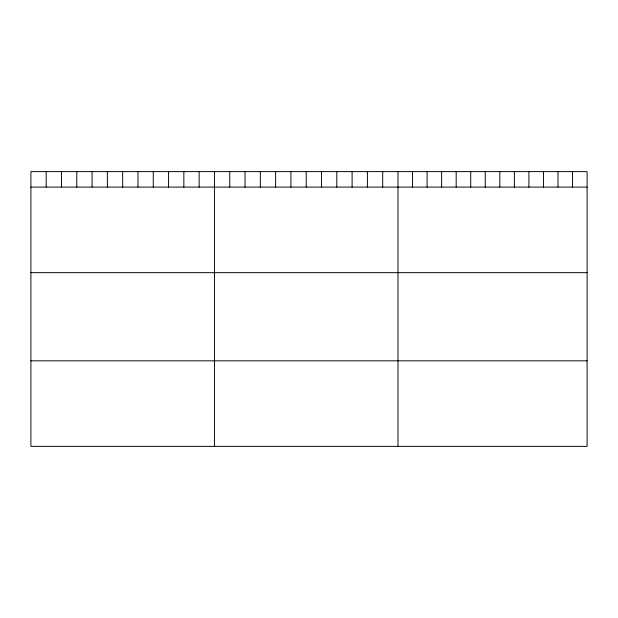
<?xml version="1.0" encoding="UTF-8"?>
<svg xmlns="http://www.w3.org/2000/svg" width="618" height="618" viewBox="0 0 618 618"><rect width="100%" height="100%" fill="white"/><g stroke="black" fill="none" stroke-linecap="round" stroke-linejoin="round"><path stroke-width="0.93" d="M587.1 187.099L587.1 446.374L30.9 446.374L30.9 171.626L587.1 171.626L587.1 187.099L30.9 187.099M30.9 272.662L587.1 272.662M30.9 360.819L587.1 360.819M572.554 171.626L572.554 187.099M558.008 171.626L558.008 187.099M543.461 171.626L543.461 187.099M528.915 171.626L528.915 187.099M514.369 171.626L514.369 187.099M499.823 171.626L499.823 187.099M485.269 171.626L485.269 187.099M470.723 171.626L470.723 187.099M456.177 171.626L456.177 187.099M441.631 171.626L441.631 187.099M427.084 171.626L427.084 187.099M412.538 171.626L412.538 187.099M397.992 171.626L397.992 446.374M382.696 171.626L382.696 187.099M367.401 171.626L367.401 187.099M352.106 171.626L352.106 187.099M336.81 171.626L336.81 187.099M321.514 171.626L321.514 187.099M306.219 171.626L306.219 187.099M290.923 171.626L290.923 187.099M275.628 171.626L275.628 187.099M260.332 171.626L260.332 187.099M245.037 171.626L245.037 187.099M229.741 171.626L229.741 187.099M214.446 171.626L214.446 446.374M199.15 171.626L199.15 187.099M183.855 171.626L183.855 187.099M168.559 171.626L168.559 187.099M153.264 171.626L153.264 187.099M137.968 171.626L137.968 187.099M122.673 171.626L122.673 187.099M107.377 171.626L107.377 187.099M92.082 171.626L92.082 187.099M76.787 171.626L76.787 187.099M61.491 171.626L61.491 187.099M46.195 171.626L46.195 187.099"/></g></svg>
